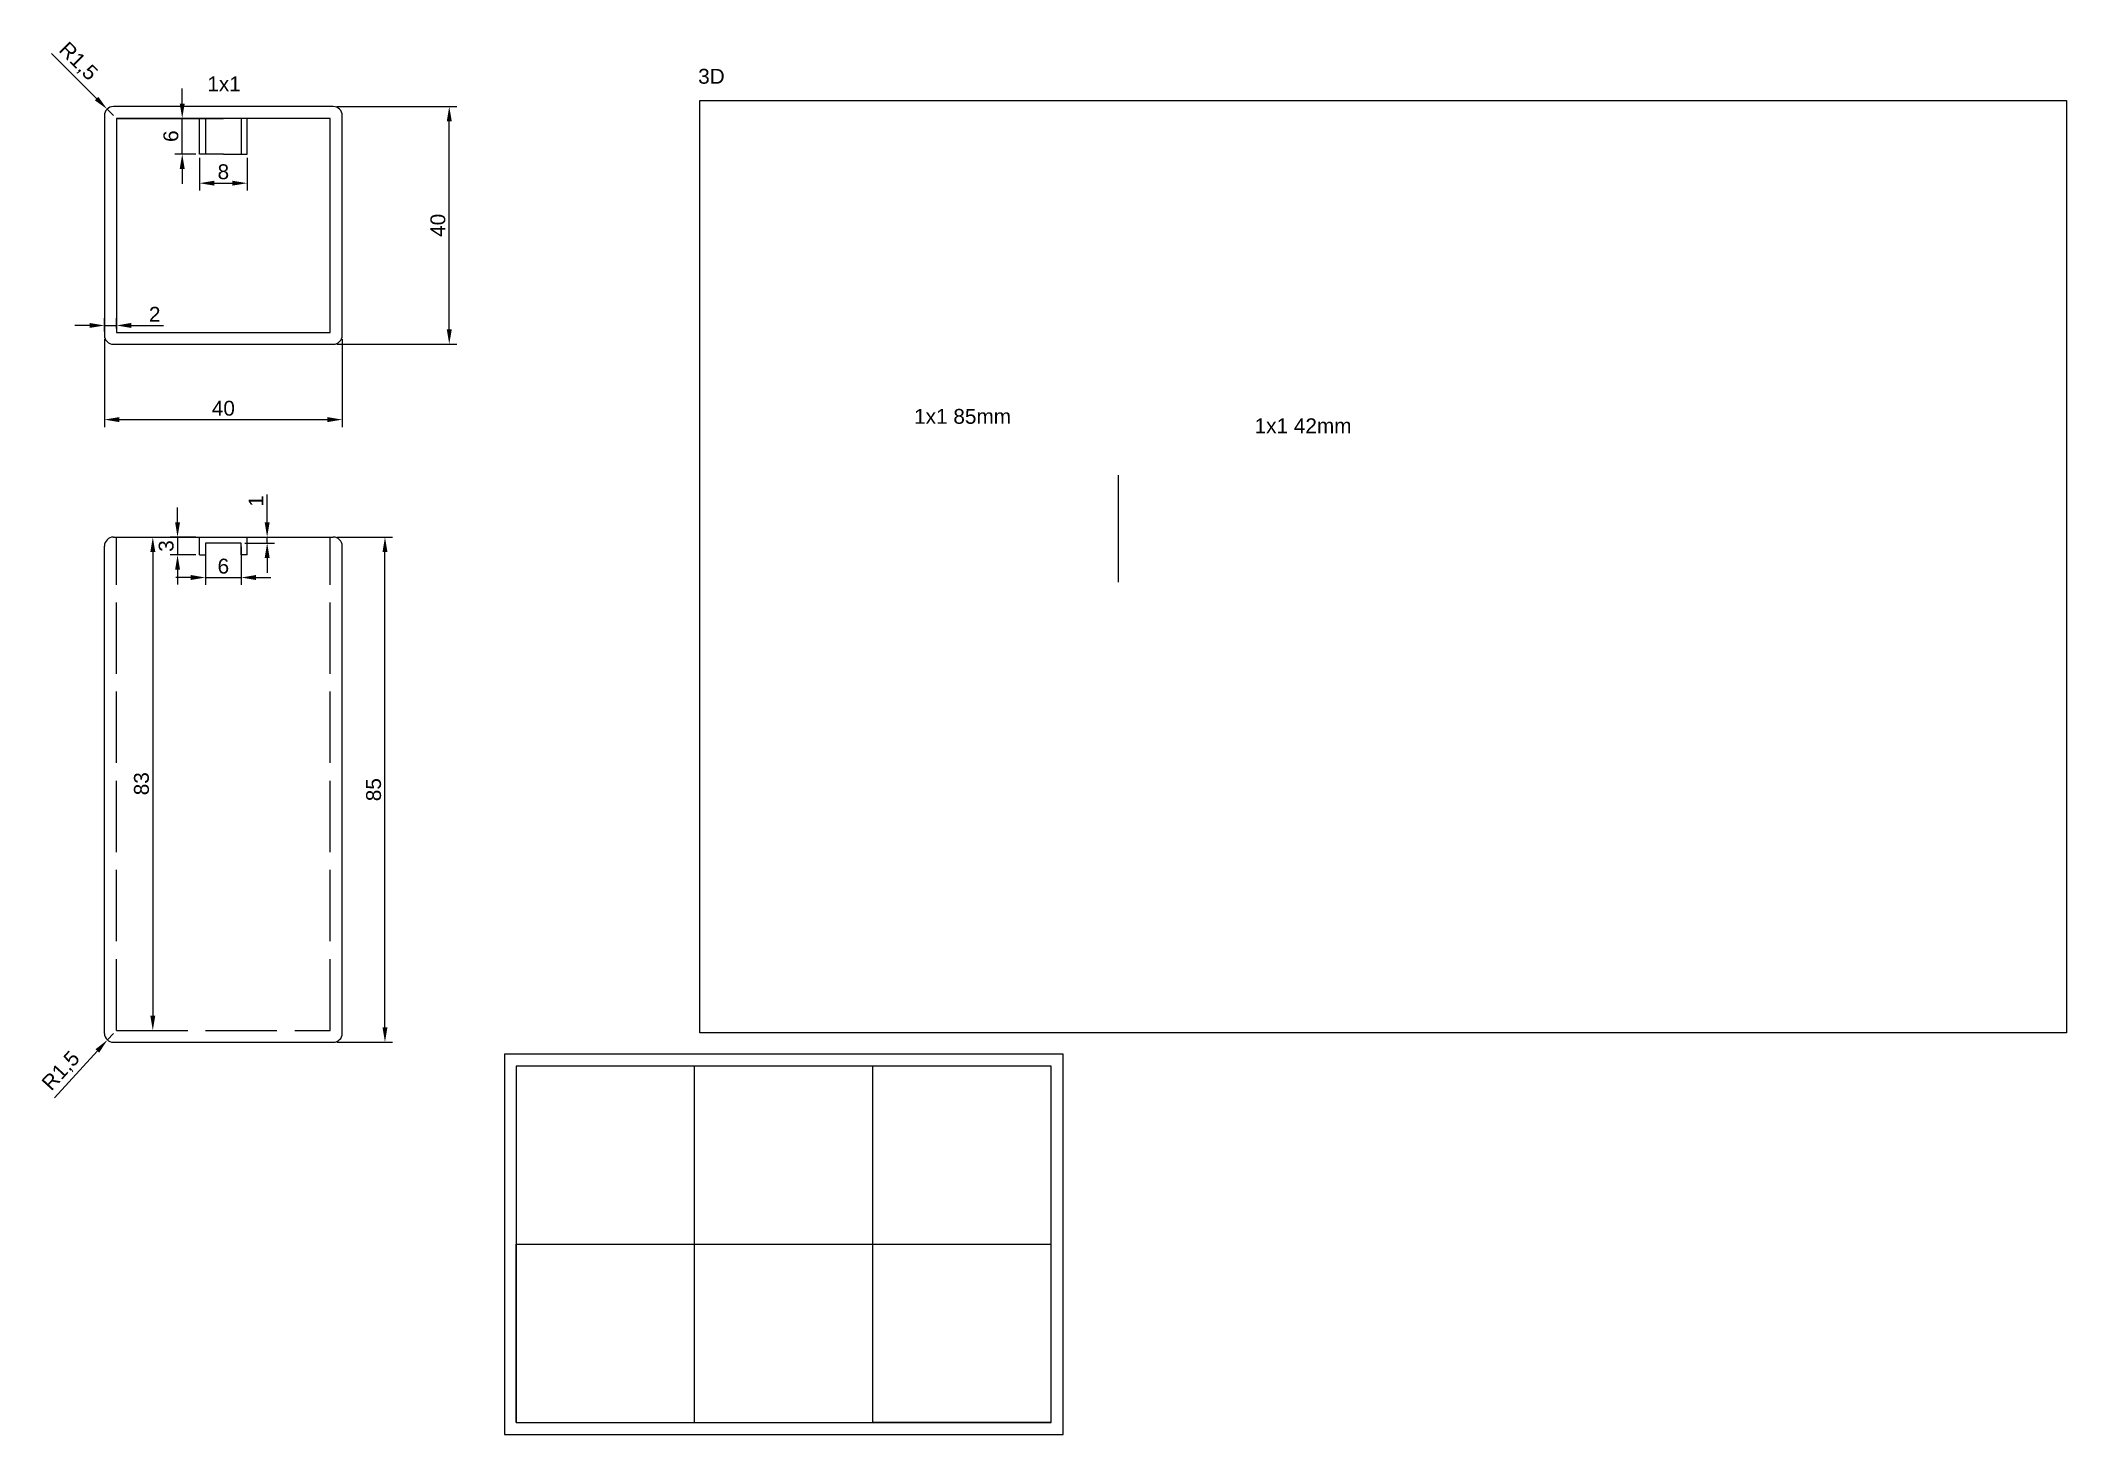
# Model space of a CAD drawing. Header units: millimetres. Extents: x 523 to 1569, y 579 to 1544.
# Drawn here: x 523.4 to 864.3, y 578.8 to 813.4 of the extents above; entities outside this region: 2.
import ezdxf

# ---------------------------------------------------------------- set-up
doc = ezdxf.new("R2010")
doc.units = ezdxf.units.MM
doc.linetypes.add('ACAD_ISO02W100', pattern=[15, 12, -3])
for name, color, linetype in [('Kóta', 1, 'Continuous'), ('N hrana', 3, 'ACAD_ISO02W100'), ('Object', 4, 'Continuous')]:
    doc.layers.add(name, color=color, linetype=linetype)
doc.styles.get("Standard").update_dxf_attribs({"font": 'arial.ttf'})
doc.dimstyles.new('ISO-25', dxfattribs={"dimtxt": 2.5, "dimasz": 2.5, "dimexe": 1.25, "dimexo": 0.625, "dimtad": 1, "dimtxsty": 'Standard', "dimcen": 2.5, "dimadec": 0, "dimazin": 0, "dimtfac": 1, "dimtmove": 0, "dimatfit": 3, "dimfxl": 1, "dimarcsym": 0})

# ---------------------------------------------------------------- blocks, each defined once
blk = doc.blocks.new('*D1')
at = {"layer": 'Defpoints', "color": 0, "transparency": 16777216}
for p in [(534.19, 763.8), (574.19, 763.8), (574.19, 749.61)]:
    blk.add_point(p, dxfattribs=at)
at = {"layer": 'Kóta', "color": 0, "lineweight": -2, "transparency": 16777216}
for p, q in [((534.19, 763.17), (534.19, 748.36)), ((574.19, 763.17), (574.19, 748.36)), ((536.69, 749.61), (571.69, 749.61))]:
    blk.add_line(p, q, dxfattribs=at)
at = {"layer": 'Kóta', "color": 0, "transparency": 16777216}
for points in [[(536.69, 750.03), (536.69, 749.19), (534.19, 749.61)], [(571.69, 750.03), (571.69, 749.19), (574.19, 749.61)]]:
    blk.add_solid(points, dxfattribs=at)
at = {"layer": 'Kóta', "color": 0, "transparency": 16777216, "insert": (554.19, 751.51), "char_height": 2.5, "attachment_point": 5}
blk.add_mtext('40', dxfattribs=at)
blk = doc.blocks.new('*D2')
at = {"layer": 'Defpoints', "color": 0, "transparency": 16777216}
for p in [(572.69, 802.3), (592.2, 802.3), (572.69, 762.3)]:
    blk.add_point(p, dxfattribs=at)
at = {"layer": 'Kóta', "color": 0, "lineweight": -2, "transparency": 16777216}
for p, q in [((573.31, 802.3), (593.45, 802.3)), ((592.2, 764.8), (592.2, 799.8)), ((573.31, 762.3), (593.45, 762.3))]:
    blk.add_line(p, q, dxfattribs=at)
at = {"layer": 'Kóta', "color": 0, "transparency": 16777216}
for points in [[(591.78, 799.8), (592.62, 799.8), (592.2, 802.3)], [(591.78, 764.8), (592.62, 764.8), (592.2, 762.3)]]:
    blk.add_solid(points, dxfattribs=at)
at = {"layer": 'Kóta', "color": 0, "transparency": 16777216, "insert": (590.3, 782.3), "char_height": 2.5, "attachment_point": 5, "rotation": 90}
blk.add_mtext('40', dxfattribs=at)
blk = doc.blocks.new('*D3')
at = {"layer": 'Defpoints', "color": 0, "transparency": 16777216}
for p in [(534.63, 801.86), (535.69, 800.8)]:
    blk.add_point(p, dxfattribs=at)
at = {"layer": 'Kóta', "color": 0, "lineweight": -2, "transparency": 16777216}
for p, q in [((525.29, 811.2), (532.86, 803.62)), ((535.69, 800.8), (534.63, 801.86))]:
    blk.add_line(p, q, dxfattribs=at)
at = {"layer": 'Kóta', "color": 0, "transparency": 16777216}
blk.add_solid([(533.16, 803.92), (532.57, 803.33), (534.63, 801.86)], dxfattribs=at)
at = {"layer": 'Kóta', "color": 0, "transparency": 16777216, "insert": (529.69, 809.8), "char_height": 2.5, "attachment_point": 5, "rotation": 315}
blk.add_mtext('R1,5', dxfattribs=at)
blk = doc.blocks.new('*D4')
at = {"layer": 'Defpoints', "color": 0, "transparency": 16777216}
for p in [(534.68, 645.23), (535.69, 646.34)]:
    blk.add_point(p, dxfattribs=at)
at = {"layer": 'Kóta', "color": 0, "lineweight": -2, "transparency": 16777216}
for p, q in [((535.69, 646.34), (534.68, 645.23)), ((525.77, 635.47), (532.99, 643.38))]:
    blk.add_line(p, q, dxfattribs=at)
at = {"layer": 'Kóta', "color": 0, "transparency": 16777216}
blk.add_solid([(532.68, 643.66), (533.3, 643.1), (534.68, 645.23)], dxfattribs=at)
at = {"layer": 'Kóta', "color": 0, "transparency": 16777216, "insert": (526.97, 639.94), "char_height": 2.5, "attachment_point": 5, "rotation": 47.5883}
blk.add_mtext('R1,5', dxfattribs=at)
blk = doc.blocks.new('*D5')
at = {"layer": 'Defpoints', "color": 0, "transparency": 16777216}
for p in [(572.69, 729.84), (581.38, 729.84), (572.69, 644.84)]:
    blk.add_point(p, dxfattribs=at)
at = {"layer": 'Kóta', "color": 0, "lineweight": -2, "transparency": 16777216}
for p, q in [((573.31, 729.84), (582.63, 729.84)), ((581.38, 647.34), (581.38, 727.34)), ((573.31, 644.84), (582.63, 644.84))]:
    blk.add_line(p, q, dxfattribs=at)
at = {"layer": 'Kóta', "color": 0, "transparency": 16777216}
for points in [[(580.97, 727.34), (581.8, 727.34), (581.38, 729.84)], [(580.97, 647.34), (581.8, 647.34), (581.38, 644.84)]]:
    blk.add_solid(points, dxfattribs=at)
at = {"layer": 'Kóta', "color": 0, "transparency": 16777216, "insert": (579.48, 687.34), "char_height": 2.5, "attachment_point": 5, "rotation": 90}
blk.add_mtext('85', dxfattribs=at)
blk = doc.blocks.new('*D6')
at = {"layer": 'Defpoints', "color": 0, "transparency": 16777216}
for p in [(536.19, 729.84), (536.19, 646.84), (542.32, 646.84)]:
    blk.add_point(p, dxfattribs=at)
at = {"layer": 'Kóta', "color": 0, "lineweight": -2, "transparency": 16777216}
for p, q in [((536.81, 729.84), (543.57, 729.84)), ((542.32, 727.34), (542.32, 649.34)), ((536.81, 646.84), (543.57, 646.84))]:
    blk.add_line(p, q, dxfattribs=at)
at = {"layer": 'Kóta', "color": 0, "transparency": 16777216}
for points in [[(541.9, 727.34), (542.74, 727.34), (542.32, 729.84)], [(541.9, 649.34), (542.74, 649.34), (542.32, 646.84)]]:
    blk.add_solid(points, dxfattribs=at)
at = {"layer": 'Kóta', "color": 0, "transparency": 16777216, "insert": (540.42, 688.34), "char_height": 2.5, "attachment_point": 5, "rotation": 90}
blk.add_mtext('83', dxfattribs=at)
blk = doc.blocks.new('*D7')
at = {"layer": 'Defpoints', "color": 0, "transparency": 16777216}
for p in [(550.19, 794.3), (558.19, 794.3), (558.19, 789.39)]:
    blk.add_point(p, dxfattribs=at)
at = {"layer": 'Kóta', "color": 0, "lineweight": -2, "transparency": 16777216}
for p, q in [((550.19, 793.67), (550.19, 788.14)), ((558.19, 793.67), (558.19, 788.14)), ((552.69, 789.39), (555.69, 789.39))]:
    blk.add_line(p, q, dxfattribs=at)
at = {"layer": 'Kóta', "color": 0, "transparency": 16777216}
for points in [[(552.69, 789.81), (552.69, 788.98), (550.19, 789.39)], [(555.69, 789.81), (555.69, 788.98), (558.19, 789.39)]]:
    blk.add_solid(points, dxfattribs=at)
at = {"layer": 'Kóta', "color": 0, "transparency": 16777216, "insert": (554.19, 791.3), "char_height": 2.5, "attachment_point": 5}
blk.add_mtext('8', dxfattribs=at)
blk = doc.blocks.new('*D8')
at = {"layer": 'Defpoints', "color": 0, "transparency": 16777216}
for p in [(534.19, 763.8), (536.19, 765.45), (536.19, 764.3)]:
    blk.add_point(p, dxfattribs=at)
at = {"layer": 'Kóta', "color": 0, "lineweight": -2, "transparency": 16777216}
for p, q in [((531.69, 765.45), (529.19, 765.45)), ((534.19, 764.42), (534.19, 766.7)), ((534.19, 765.45), (536.19, 765.45)), ((536.19, 764.92), (536.19, 766.7)), ((538.69, 765.45), (544.1, 765.45))]:
    blk.add_line(p, q, dxfattribs=at)
at = {"layer": 'Kóta', "color": 0, "transparency": 16777216}
for points in [[(531.69, 765.87), (531.69, 765.04), (534.19, 765.45)], [(538.69, 765.87), (538.69, 765.04), (536.19, 765.45)]]:
    blk.add_solid(points, dxfattribs=at)
at = {"layer": 'Kóta', "color": 0, "transparency": 16777216, "insert": (542.64, 767.33), "char_height": 2.5, "attachment_point": 5}
blk.add_mtext('2', dxfattribs=at)
blk = doc.blocks.new('*D9')
at = {"layer": 'Defpoints', "color": 0, "transparency": 16777216}
for p in [(547.27, 800.3), (550.19, 800.3), (550.19, 794.3)]:
    blk.add_point(p, dxfattribs=at)
at = {"layer": 'Kóta', "color": 0, "lineweight": -2, "transparency": 16777216}
for p, q in [((547.27, 802.8), (547.27, 805.3)), ((549.56, 800.3), (546.02, 800.3)), ((547.27, 794.3), (547.27, 800.3)), ((549.56, 794.3), (546.02, 794.3)), ((547.27, 791.8), (547.27, 789.3))]:
    blk.add_line(p, q, dxfattribs=at)
at = {"layer": 'Kóta', "color": 0, "transparency": 16777216}
for points in [[(546.85, 802.8), (547.69, 802.8), (547.27, 800.3)], [(546.85, 791.8), (547.69, 791.8), (547.27, 794.3)]]:
    blk.add_solid(points, dxfattribs=at)
at = {"layer": 'Kóta', "color": 0, "transparency": 16777216, "insert": (545.37, 797.3), "char_height": 2.5, "attachment_point": 5, "rotation": 90}
blk.add_mtext('6', dxfattribs=at)
blk = doc.blocks.new('*D10')
at = {"layer": 'Defpoints', "color": 0, "transparency": 16777216}
for p in [(550.19, 729.84), (546.48, 726.84), (550.19, 726.84)]:
    blk.add_point(p, dxfattribs=at)
at = {"layer": 'Kóta', "color": 0, "lineweight": -2, "transparency": 16777216}
for p, q in [((546.48, 732.34), (546.48, 734.84)), ((549.56, 729.84), (545.23, 729.84)), ((546.48, 729.84), (546.48, 726.84)), ((549.56, 726.84), (545.23, 726.84)), ((546.48, 724.34), (546.48, 721.84))]:
    blk.add_line(p, q, dxfattribs=at)
at = {"layer": 'Kóta', "color": 0, "transparency": 16777216}
for points in [[(546.07, 732.34), (546.9, 732.34), (546.48, 729.84)], [(546.07, 724.34), (546.9, 724.34), (546.48, 726.84)]]:
    blk.add_solid(points, dxfattribs=at)
at = {"layer": 'Kóta', "color": 0, "transparency": 16777216, "insert": (544.58, 728.34), "char_height": 2.5, "attachment_point": 5, "rotation": 90}
blk.add_mtext('3', dxfattribs=at)
blk = doc.blocks.new('*D11')
at = {"layer": 'Defpoints', "color": 0, "transparency": 16777216}
for p in [(551.19, 728.94), (557.19, 728.84), (557.19, 723.04)]:
    blk.add_point(p, dxfattribs=at)
at = {"layer": 'Kóta', "color": 0, "lineweight": -2, "transparency": 16777216}
for p, q in [((551.19, 728.32), (551.19, 721.79)), ((557.19, 728.21), (557.19, 721.79)), ((548.69, 723.04), (546.19, 723.04)), ((551.19, 723.04), (557.19, 723.04)), ((559.69, 723.04), (562.19, 723.04))]:
    blk.add_line(p, q, dxfattribs=at)
at = {"layer": 'Kóta', "color": 0, "transparency": 16777216}
for points in [[(548.69, 723.46), (548.69, 722.62), (551.19, 723.04)], [(559.69, 723.46), (559.69, 722.62), (557.19, 723.04)]]:
    blk.add_solid(points, dxfattribs=at)
at = {"layer": 'Kóta', "color": 0, "transparency": 16777216, "insert": (554.19, 724.94), "char_height": 2.5, "attachment_point": 5}
blk.add_mtext('6', dxfattribs=at)
blk = doc.blocks.new('*D12')
at = {"layer": 'Defpoints', "color": 0, "transparency": 16777216}
for p in [(558.19, 729.84), (561.56, 729.84), (557.19, 728.84)]:
    blk.add_point(p, dxfattribs=at)
at = {"layer": 'Kóta', "color": 0, "lineweight": -2, "transparency": 16777216}
for p, q in [((561.56, 732.34), (561.56, 737.01)), ((558.81, 729.84), (562.81, 729.84)), ((561.56, 728.84), (561.56, 729.84)), ((557.81, 728.84), (562.81, 728.84)), ((561.56, 726.34), (561.56, 723.84))]:
    blk.add_line(p, q, dxfattribs=at)
at = {"layer": 'Kóta', "color": 0, "transparency": 16777216}
for points in [[(561.14, 732.34), (561.98, 732.34), (561.56, 729.84)], [(561.14, 726.34), (561.98, 726.34), (561.56, 728.84)]]:
    blk.add_solid(points, dxfattribs=at)
at = {"layer": 'Kóta', "color": 0, "transparency": 16777216, "insert": (559.68, 735.92), "char_height": 2.5, "attachment_point": 5, "rotation": 90}
blk.add_mtext('1', dxfattribs=at)

msp = doc.modelspace()

# ---------------------------------------------------------------- linework, layer by layer
for p, q in [((536.189, 800.296), (554.189, 800.296)), ((550.189, 794.296), (550.189, 800.296)), ((550.189, 800.296), (551.189, 800.296)), ((558.189, 800.296), (557.189, 800.296)), ((558.189, 794.296), (558.189, 800.296)), ((554.189, 794.296), (550.189, 794.296)), ((554.189, 794.296), (558.189, 794.296)), ((535.689, 729.836), (572.689, 729.836)), ((536.189, 729.836), (554.189, 729.836)), ((550.189, 729.836), (552.189, 729.836)), ((550.189, 729.836), (551.189, 729.836)), ((534.189, 646.336), (534.189, 728.336)), ((574.189, 646.336), (574.189, 728.336)), ((535.689, 644.836), (572.689, 644.836)), ((695.478, 642.84), (601.478, 642.84)), ((601.478, 642.84), (601.478, 640.84)), ((695.478, 578.84), (695.478, 642.84)), ((601.478, 640.84), (601.478, 578.84)), ((633.478, 580.84), (633.478, 640.84)), ((663.478, 580.84), (663.478, 640.84)), ((603.478, 580.84), (603.478, 610.84)), ((603.478, 610.84), (693.478, 610.84)), ((603.478, 580.84), (633.478, 580.84)), ((693.478, 580.84), (663.478, 580.84)), ((601.478, 578.84), (695.478, 578.84))]:
    msp.add_line(p, q)
msp.add_lwpolyline([(534.189, 764.296), (534.189, 763.796, 0.4142136), (535.689, 762.296), (572.689, 762.296, 0.4142136), (574.189, 763.796), (574.189, 800.796, 0.4142136), (572.689, 802.296), (535.689, 802.296, 0.4142136), (534.189, 800.796), (534.189, 763.796)], format="xyb")
for points in [[(536.189, 764.296), (572.189, 764.296), (572.189, 800.296), (536.189, 800.296)], [(603.478, 580.84), (693.478, 580.84), (693.478, 640.84), (603.478, 640.84)]]:
    msp.add_lwpolyline(points, close=True)
for centre, start, end in [((535.689, 728.336), 90, 180), ((572.689, 728.336), 0, 90), ((535.689, 646.336), 180, 270), ((572.689, 646.336), 270, 0)]:
    msp.add_arc(centre, 1.5, start, end)
at = {"layer": 'N hrana'}
for p, q in [((551.189, 800.296), (551.189, 794.296)), ((557.189, 800.296), (557.189, 794.296)), ((536.189, 646.836), (536.189, 729.836)), ((550.189, 726.836), (550.189, 729.836)), ((558.189, 726.836), (558.189, 729.836)), ((572.189, 646.836), (572.189, 729.836)), ((550.189, 726.836), (551.189, 726.836)), ((551.189, 728.836), (551.189, 726.836)), ((557.189, 728.836), (551.189, 728.836)), ((557.189, 726.836), (557.189, 728.836)), ((558.189, 726.836), (557.189, 726.836)), ((536.189, 646.836), (572.189, 646.836))]:
    msp.add_line(p, q, dxfattribs=at)
at = {"layer": 'Object'}
for p, q in [((1569.054, 1543.595, 85), (1569.054, 1525.595, 85)), ((1476.098, 1460.772, 85), (1476.098, 1442.772, 85)), ((704.753, 740.273, 85), (704.753, 722.273, 85))]:
    msp.add_line(p, q, dxfattribs=at)
msp.add_lwpolyline([(634.378, 803.322), (864.301, 803.322), (864.301, 646.433), (634.378, 646.433)], close=True, dxfattribs=at)

# ---------------------------------------------------------------- texts
at = {"insert": (551.493, 807.356), "char_height": 2.5, "attachment_point": 1}
msp.add_mtext_dynamic_manual_height_columns('1x1', width=17.03067, gutter_width=12.5, heights=[0], dxfattribs=at)
at = {"layer": 'Object', "char_height": 2.5, "attachment_point": 1}
for s, width, insert in [('3D', 53.59875, (634.082, 808.633)), ('1x1 85mm', 31.60263, (670.413, 751.406)), ('1x1 42mm', 40.26089, (727.701, 749.82))]:
    msp.add_mtext_dynamic_manual_height_columns(s, width=width, gutter_width=12.5, heights=[0], dxfattribs=dict(at, insert=insert))

# ---------------------------------------------------------------- dimensions: what is measured, and where the dimension line sits
at = {"layer": 'Kóta'}
for center, mpoint, picture, middle in [((535.689, 800.796), (534.629, 801.856), '*D3', (529.694, 809.8)), ((535.689, 646.336), (534.678, 645.228), '*D4', (526.965, 639.94))]:
    dim = msp.add_radius_dim(center=center, mpoint=mpoint, dimstyle='ISO-25', dxfattribs=at)
    dim.commit()
    dim.dimension.update_dxf_attribs({"geometry": picture, "text_midpoint": middle})
for base, p1, p2, picture, middle in [((547.27, 800.296), (550.189, 794.296), (550.189, 800.296), '*D9', (545.369, 797.296)), ((592.201, 802.296), (572.689, 762.296), (572.689, 802.296), '*D2', (590.3, 782.296)), ((561.559, 729.836), (557.189, 728.836), (558.189, 729.836), '*D12', (559.679, 735.921)), ((542.319, 646.836), (536.189, 729.836), (536.189, 646.836), '*D6', (540.416, 688.336)), ((581.382, 729.836), (572.689, 644.836), (572.689, 729.836), '*D5', (579.481, 687.336))]:
    dim = msp.add_linear_dim(base=base, p1=p1, p2=p2, angle=90, dimstyle='ISO-25', dxfattribs=at)
    dim.commit()
    dim.dimension.update_dxf_attribs({"geometry": picture, "text_midpoint": middle})
for base, p1, p2, picture, middle in [((558.189, 789.394), (550.189, 794.296), (558.189, 794.296), '*D7', (554.189, 791.295)), ((536.189, 765.452), (534.189, 763.796), (536.189, 764.296), '*D8', (542.642, 767.332)), ((574.189, 749.611), (534.189, 763.796), (574.189, 763.796), '*D1', (554.189, 751.512))]:
    dim = msp.add_linear_dim(base=base, p1=p1, p2=p2, dimstyle='ISO-25', dxfattribs=at)
    dim.commit()
    dim.dimension.update_dxf_attribs({"geometry": picture, "text_midpoint": middle})
dim = msp.add_linear_dim(base=(546.483, 726.836), p1=(550.189, 729.836), p2=(550.189, 726.836), angle=90, dimstyle='ISO-25', dxfattribs=at)
dim.commit()
dim.dimension.update_dxf_attribs({"geometry": '*D10', "text_midpoint": (546.483, 728.336), "dimtype": 160})
dim = msp.add_linear_dim(base=(557.189, 723.041), p1=(551.189, 728.945), p2=(557.189, 728.836), dimstyle='ISO-25', dxfattribs=at)
dim.commit()
dim.dimension.update_dxf_attribs({"geometry": '*D11', "text_midpoint": (554.189, 723.041), "dimtype": 160})

doc.saveas('drawing.dxf')
